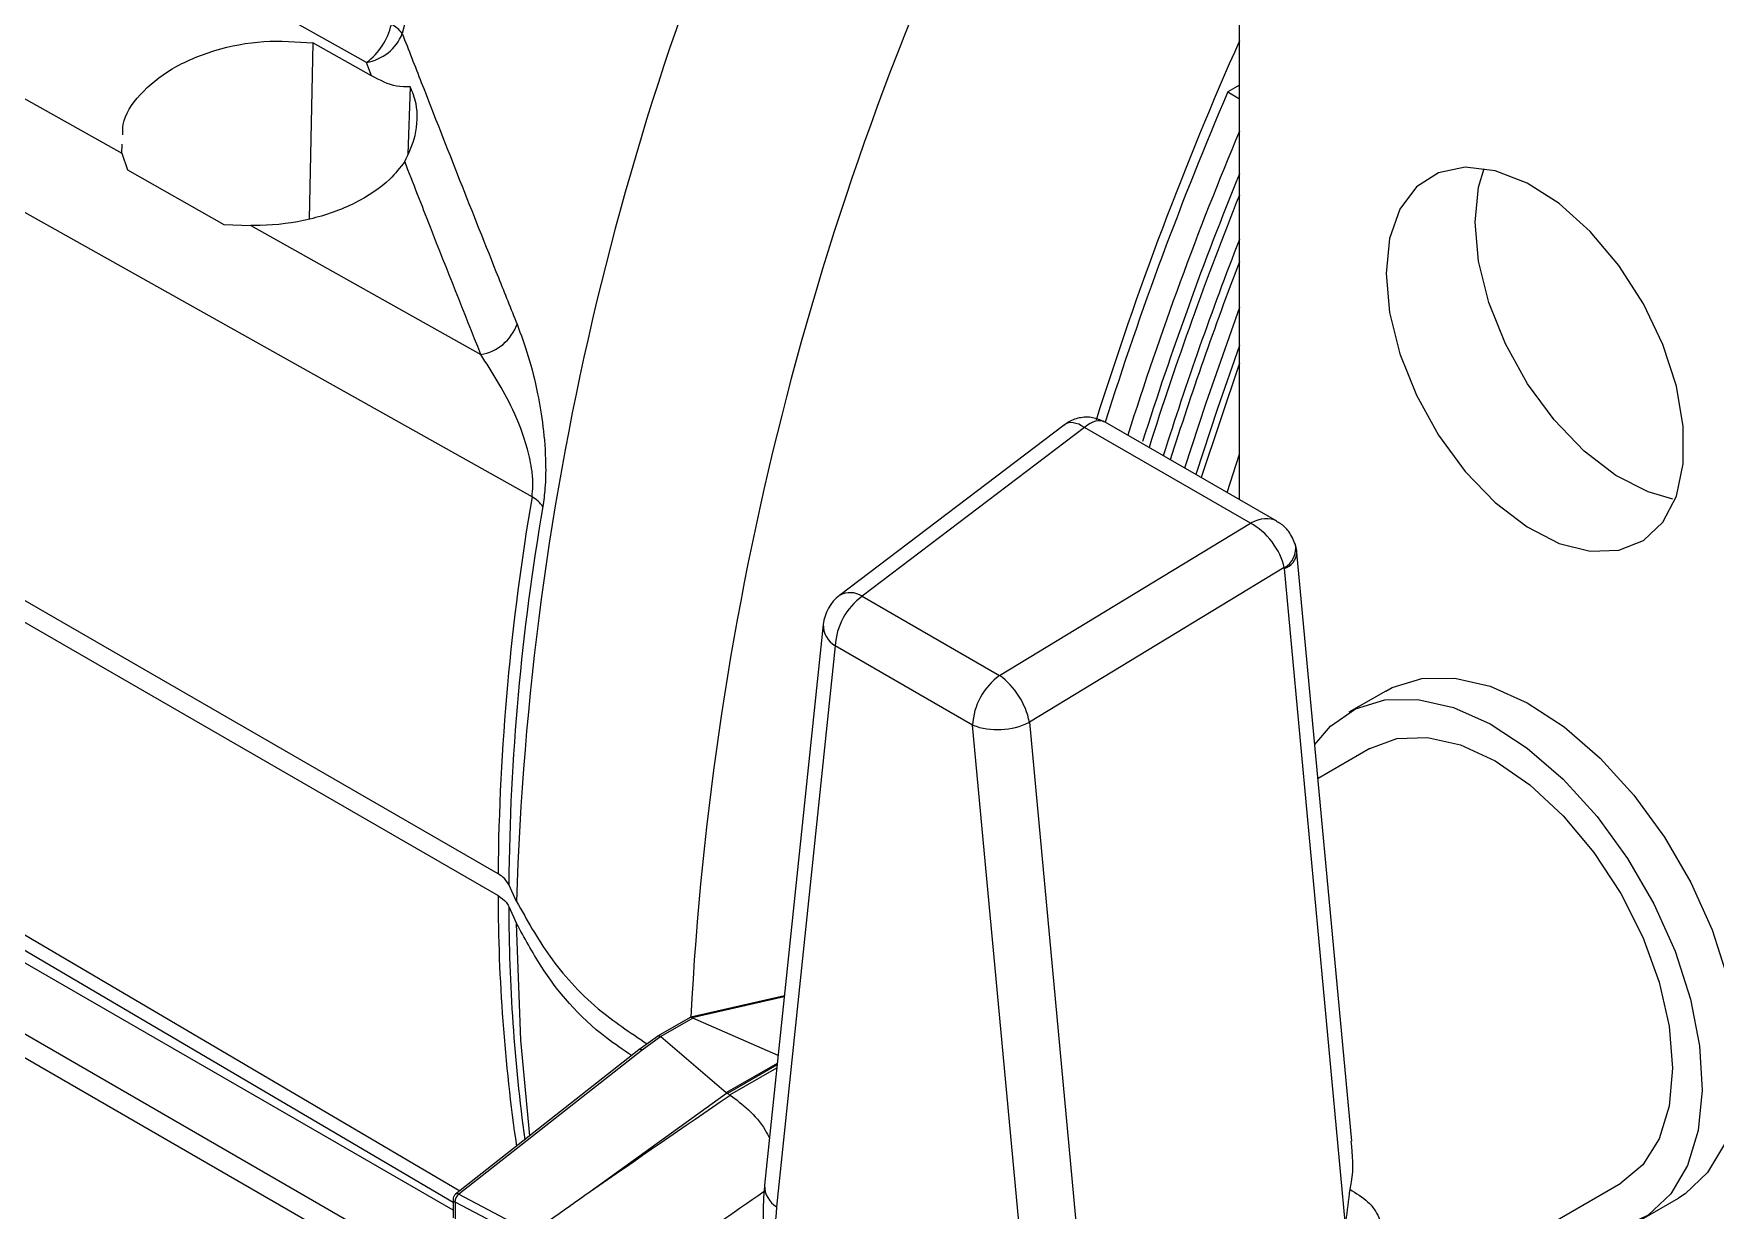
# Model space of a CAD drawing. Extents: x 7 to 113, y 1 to 87.
# Drawn here: x 75.532 to 78.046, y 6.909 to 8.668 of the extents above; entities that cross this region are included whole.
import ezdxf

# ---------------------------------------------------------------- set-up
doc = ezdxf.new("R2010")
doc.units = 0
doc.header["$MEASUREMENT"] = 0
doc.layers.add('OBJECT', color=7, linetype='CONTINUOUS')

msp = doc.modelspace()

# ---------------------------------------------------------------- linework, layer by layer
at = {"layer": 'OBJECT'}
for p, q in [((77.3347, 7.9713), (77.3347, 12.8697)), ((76.2265, 7.4123), (72.9145, 9.3243)), ((72.9145, 9.2916), (76.2265, 7.3796)), ((75.9499, 8.654), (75.9441, 8.3905)), ((76.0375, 8.6047), (75.9499, 8.654)), ((76.0375, 8.6047), (76.0297, 8.6248)), ((76.0952, 8.5885), (76.0915, 8.488)), ((77.3347, 8.5908), (77.3172, 8.5807)), ((77.3172, 8.5807), (77.3347, 8.5706)), ((75.6642, 8.4892), (75.6649, 8.5029)), ((75.6642, 8.4892), (75.6727, 8.4642)), ((76.1593, 6.9096), (73.4592, 8.4683)), ((75.6727, 8.4642), (75.8169, 8.3827)), ((75.8169, 8.3827), (75.8568, 8.3812)), ((75.8568, 8.3812), (76.2008, 8.1882)), ((73.4663, 8.358), (76.0762, 6.8513)), ((73.4903, 8.3088), (76.0404, 6.8367)), ((77.3347, 8.1754), (77.2775, 8.0043)), ((77.0731, 8.0834), (76.737, 7.8282)), ((77.1031, 8.0792), (76.7709, 7.8271)), ((77.3511, 7.9361), (77.1031, 8.0792)), ((77.3905, 7.9391), (77.1339, 8.0872)), ((77.3163, 7.9819), (77.3347, 8.0392)), ((76.9761, 7.7086), (77.3511, 7.9361)), ((77.4015, 7.8698), (77.0207, 7.6387)), ((77.4929, 6.8919), (77.4018, 7.8685)), ((77.5028, 7.0125), (77.4207, 7.8924)), ((76.7709, 7.8271), (76.9761, 7.7086)), ((76.7126, 7.785), (76.6249, 6.9467)), ((76.7306, 7.753), (76.6429, 6.9147)), ((76.9358, 7.6345), (76.7306, 7.753)), ((77.5535, 7.6854), (77.4983, 7.6536)), ((77.0235, 6.6949), (76.9358, 7.6345)), ((77.0207, 7.6387), (77.1084, 6.6991)), ((77.5296, 7.5995), (77.4522, 7.5548)), ((76.2543, 7.3709), (76.2426, 7.3962)), ((76.2426, 7.3636), (76.2543, 7.3382)), ((76.6545, 7.2299), (76.5149, 7.1981)), ((76.6544, 7.2284), (76.5168, 7.1971)), ((76.5148, 7.198), (76.4651, 7.1694)), ((76.5176, 7.1965), (76.4698, 7.1689)), ((76.6452, 7.1405), (76.5176, 7.1965)), ((76.4649, 7.1692), (76.437, 7.1491)), ((76.4696, 7.169), (76.4417, 7.1489)), ((76.4698, 7.1689), (76.5674, 7.0852)), ((76.4369, 7.1491), (76.1631, 6.9334)), ((76.4417, 7.1489), (76.1681, 6.9333)), ((76.5674, 7.0852), (76.644, 7.1294)), ((76.6437, 7.1267), (76.5694, 7.0838)), ((76.573, 7.0817), (76.6433, 7.1222)), ((76.3642, 6.9376), (76.5682, 7.0844)), ((76.5694, 7.0838), (76.573, 7.0817)), ((77.5007, 6.7168), (77.9046, 6.9499)), ((76.1593, 6.9255), (76.1593, 6.8981)), ((76.2484, 6.876), (76.1622, 6.9215)), ((76.1622, 6.9215), (76.1622, 6.8966)), ((76.1681, 6.9333), (76.2633, 6.8831)), ((77.9358, 6.8958), (77.991, 6.9276))]:
    msp.add_line(p, q, dxfattribs=at)
at = {"layer": 'OBJECT', "flags": 128}
for points in [[(76.0297, 8.6248), (75.1718, 9.1048), (74.2555, 9.6174), (73.113, 10.2567)], [(76.2773, 7.9755), (76.1119, 8.0683), (75.403, 8.4655), (72.9162, 9.8593)], [(73.3661, 9.7788), (73.9092, 9.474), (74.8242, 8.9605), (75.6642, 8.4892)], [(72.9162, 8.8526), (73.0934, 8.7483), (73.8021, 8.3312), (76.1695, 6.9384)], [(72.9395, 8.8146), (73.58, 8.438), (76.1593, 6.9216)], [(77.5539, 8.3093), (77.5591, 8.251), (77.5745, 8.1895), (77.5993, 8.1275), (77.6324, 8.068), (77.6723, 8.0137), (77.7171, 7.9673), (77.7646, 7.9309), (77.8127, 7.9061), (77.8591, 7.8942), (77.9016, 7.8957), (77.9384, 7.9105), (77.9675, 7.938), (77.9877, 7.9768), (77.9981, 8.0251), (77.9981, 8.0807), (77.9877, 8.141), (77.9675, 8.2032), (77.9384, 8.2643), (77.9016, 8.3215), (77.8591, 8.3721), (77.8127, 8.4138), (77.7646, 8.4446), (77.7171, 8.463), (77.6723, 8.4682), (77.6324, 8.46), (77.5993, 8.4388), (77.5745, 8.4055), (77.5591, 8.3616), (77.5539, 8.3093)], [(77.6868, 8.3861), (77.692, 8.4384), (77.7003, 8.4665)], [(77.9825, 7.9724), (77.9456, 7.9829), (77.8975, 8.0076), (77.85, 8.0441), (77.8052, 8.0905), (77.7654, 8.1447), (77.7323, 8.2042), (77.7074, 8.2662), (77.692, 8.3278), (77.6868, 8.3861)], [(77.3347, 8.2584), (77.2843, 8.1158), (77.2525, 8.0187)], [(77.3347, 8.202), (77.3012, 8.106), (77.2695, 8.009)], [(77.5535, 7.6854), (77.563, 7.6905), (77.6071, 7.704), (77.6565, 7.7047), (77.7095, 7.6926), (77.7646, 7.668), (77.82, 7.6319), (77.8738, 7.5853), (77.9243, 7.5298), (77.97, 7.4671), (78.0093, 7.3992), (78.041, 7.3283), (78.064, 7.2568), (78.0777, 7.1868), (78.0815, 7.1207), (78.0754, 7.0606), (78.0596, 7.0083), (78.0345, 6.9657), (78.001, 6.934), (77.991, 6.9276)], [(77.4475, 7.6055), (77.4706, 7.6328), (77.5079, 7.6587), (77.5519, 7.6721), (77.6013, 7.6728), (77.6544, 7.6607), (77.7095, 7.6362), (77.7648, 7.6001), (77.8186, 7.5535), (77.8692, 7.498), (77.9148, 7.4352), (77.9541, 7.3674), (77.9858, 7.2965), (78.0089, 7.2249), (78.0225, 7.155), (78.0264, 7.0889), (78.0203, 7.0287), (78.0044, 6.9765), (77.9793, 6.9339), (77.9458, 6.9022), (77.905, 6.8824), (77.8581, 6.8753), (77.8067, 6.8811), (77.7919, 6.8849)], [(77.5296, 7.5995), (77.5698, 7.6143), (77.6156, 7.6162), (77.6653, 7.6049), (77.7171, 7.5809), (77.7688, 7.5452), (77.8185, 7.499), (77.8644, 7.4443), (77.9046, 7.383), (77.9375, 7.3175), (77.9621, 7.2505), (77.9771, 7.1843), (77.9822, 7.1216), (77.9771, 7.0648), (77.9621, 7.0161), (77.9375, 6.9773), (77.9046, 6.9499), (77.9046, 6.9499)], [(76.274, 7.0207), (76.2605, 7.1634), (76.2543, 7.3382)]]:
    msp.add_lwpolyline(points, dxfattribs=at)
at = {"layer": 'OBJECT'}
for centre, radius, start, end in [((80.1475, 7.669), 4.185, 156.5781, 166.1907), ((80.6561, 7.2391), 4.4038, 154.7208, 178.2852), ((81.1569, 6.9568), 4.6485, 154.5679, 177.026), ((75.9713, 8.7039), 0.0983, 306.457, 346.9431), ((76.0447, 8.6386), 0.0486, 37.1605, 62.5644), ((76.018, 8.6945), 0.0706, 279.586, 337.9203), ((82.2319, 6.4818), 5.3586, 156.0477, 162.5304), ((82.2482, 6.4679), 5.3645, 156.8051, 162.4324), ((82.2704, 6.4522), 5.3522, 157.2472, 162.4326), ((82.2727, 6.4464), 5.3322, 157.83, 162.4049), ((82.274, 6.4435), 5.3225, 158.1267, 162.4396), ((82.278, 6.437), 5.3043, 158.7394, 162.4431), ((82.2799, 6.4338), 5.2952, 159.0516, 162.4449), ((76.1889, 8.2574), 0.0702, 279.7078, 340.1211), ((79.7366, 7.3797), 3.5102, 170.2277, 179.4687), ((76.2575, 7.9372), 0.0431, 33.4577, 62.6571), ((79.7617, 7.3637), 3.5193, 170.2276, 179.4695), ((77.3855, 7.8989), 0.0333, 298.8204, 9.89), ((77.3941, 7.894), 0.0266, 286.6496, 356.4984), ((76.7748, 7.7785), 0.0625, 127.2002, 174.0272), ((76.8276, 7.7482), 0.0971, 125.6894, 177.1988), ((76.753, 7.7999), 0.0325, 56.558, 119.5027), ((76.7489, 7.7843), 0.0363, 178.9147, 239.6843), ((77.0328, 7.6297), 0.0971, 125.6894, 177.1988), ((76.9095, 7.617), 0.1133, 11.0453, 53.988), ((76.9733, 7.7356), 0.1079, 249.6365, 296.0391), ((78.876, 7.3865), 2.6495, 180.1489, 188.2777), ((78.9151, 7.3711), 2.6726, 180.1609, 187.662), ((76.6612, 6.946), 0.0363, 178.9149, 239.6841), ((76.1693, 6.9255), 0.01, 128.2361, 180), ((76.1641, 6.9259), 0.00479, 184.1315, 246.5158), ((76.177, 6.9215), 0.0149, 127.0577, 180.0154), ((76.1656, 6.9293), 0.00473, 57.9081, 121.0621)]:
    msp.add_arc(centre, radius, start, end, dxfattribs=at)
for centre, major_axis, ratio, start_param, end_param in [((77.107, 8.0306), (-0.0325, 0.0537), 0.485137, 5.47967, 6.33384), ((77.107, 8.0306), (0.0254, 0.0574), 0.506157, 6.228841, 7.101425), ((77.3549, 7.8875), (0.0384, 0.0497), 0.6374, 0.087579, 0.958572), ((77.3549, 7.8875), (-0.0386, 0.0495), 0.561473, 3.966083, 5.418022), ((77.3961, 7.8656), (0.00344, 0.00667), 0.68298, 5.465482, 5.671606), ((76.5443, 7.2035), (0.0277, 0.0059), 0.181801, 3.247873, 3.388474), ((76.4704, 7.1609), (-0.00543, 0.00841), 0.541118, 5.523194, 6.31022), ((76.4123, 7.1274), (0.0576, 0.0414), 0.099986, 0.024246, 0.050426), ((76.4429, 7.1411), (-0.00602, 0.00799), 0.518549, 5.484768, 6.294577), ((77.9512, 9.9695), (13.5348, 9.6488), 0.094709, 4.527712, 4.543224), ((75.8778, 6.5866), (0.691, 0.4971), 0.099986, 0.011157, 0.024246), ((75.8783, 6.5868), (0.6943, 0.494), 0.104684, 0.047827, 0.060918), ((75.882, 6.5847), (0.6943, 0.494), 0.104684, 0.044487, 0.047827), ((76.951, 6.6964), (-0.2198, 0.3789), 0.577378, 0.66984, 0.896178)]:
    msp.add_ellipse(centre, major_axis=major_axis, ratio=ratio, start_param=start_param, end_param=end_param, dxfattribs=at)
for points, knots in [([(75.6655, 8.5167), (75.6655, 8.5219), (75.6653, 8.5424), (75.6894, 8.578), (75.7365, 8.617), (75.8017, 8.6448), (75.8764, 8.6594), (75.9255, 8.6558), (75.9499, 8.654)], [0, 0, 0, 0, 0.062375, 0.249368, 0.436897, 0.624938, 0.813071, 1, 1, 1, 1]), ([(76.0834, 8.6679), (76.0929, 8.6436), (76.1402, 8.522), (76.1975, 8.3772), (76.2457, 8.2568), (76.255, 8.2336)], [0, 0, 0, 0, 0.167872, 0.839364, 1, 1, 1, 1]), ([(76.0952, 8.5885), (76.0885, 8.5884), (76.0703, 8.588), (76.0502, 8.5982), (76.0375, 8.6047)], [0, 0, 0, 0, 0.372319, 1, 1, 1, 1]), ([(76.0871, 8.4767), (76.0931, 8.4893), (76.1057, 8.5157), (76.1072, 8.5606), (76.0987, 8.5805), (76.0952, 8.5885)], [0, 0, 0, 0, 0.350763, 0.739166, 1, 1, 1, 1]), ([(76.0871, 8.4767), (76.0801, 8.4678), (76.062, 8.4444), (76.0143, 8.4126), (75.9463, 8.3882), (75.8909, 8.381), (75.8615, 8.3812), (75.8568, 8.3812)], [0, 0, 0, 0, 0.162696, 0.424831, 0.687546, 0.950209, 1, 1, 1, 1]), ([(76.2008, 8.1882), (76.1756, 8.2517), (76.1374, 8.3478), (76.0998, 8.4441), (76.0871, 8.4767)], [0, 0, 0, 0, 0.660515, 1, 1, 1, 1]), ([(76.255, 8.2336), (76.2607, 8.2181), (76.2722, 8.1873), (76.2852, 8.1354), (76.2943, 8.0813), (76.2982, 8.0325), (76.2975, 7.9903), (76.2947, 7.97), (76.2935, 7.961)], [0, 0, 0, 0, 0.227374, 0.454238, 0.628217, 0.803357, 0.912623, 1, 1, 1, 1]), ([(76.2773, 7.9755), (76.2779, 7.981), (76.2794, 7.9932), (76.2772, 8.0186), (76.2682, 8.0593), (76.2433, 8.1225), (76.2174, 8.1626), (76.2008, 8.1882)], [0, 0, 0, 0, 0.062412, 0.139208, 0.265335, 0.530913, 1, 1, 1, 1]), ([(77.1338, 8.087), (77.1286, 8.0895), (77.1172, 8.095), (77.0979, 8.0949), (77.0823, 8.0903), (77.0753, 8.0845), (77.0733, 8.0828)], [0, 0, 0, 0, 0.2694046, 0.577532, 0.8773114, 1, 1, 1, 1]), ([(77.4183, 7.9045), (77.4154, 7.9112), (77.4102, 7.9231), (77.3991, 7.9343), (77.392, 7.9378), (77.39, 7.9387)], [0, 0, 0, 0, 0.476312, 0.856217, 1, 1, 1, 1]), ([(77.4207, 7.8924), (77.4206, 7.8933), (77.4202, 7.8975), (77.4191, 7.9015), (77.4183, 7.9045)], [0, 0, 0, 0, 0.238062, 1, 1, 1, 1]), ([(76.2426, 7.3962), (76.2402, 7.4001), (76.2364, 7.406), (76.2291, 7.4106), (76.2265, 7.4123)], [0, 0, 0, 0, 0.643557, 1, 1, 1, 1]), ([(76.2265, 7.3796), (76.231, 7.3765), (76.2381, 7.3717), (76.2414, 7.3657), (76.2426, 7.3636)], [0, 0, 0, 0, 0.643567, 1, 1, 1, 1]), ([(76.2543, 7.3709), (76.2696, 7.3434), (76.3006, 7.2876), (76.365, 7.2147), (76.4239, 7.1751), (76.4493, 7.158)], [0, 0, 0, 0, 0.357176, 0.722761, 1, 1, 1, 1]), ([(76.4262, 7.1406), (76.4134, 7.1493), (76.3551, 7.1887), (76.2983, 7.2569), (76.2659, 7.3169), (76.2543, 7.3382)], [0, 0, 0, 0, 0.152917, 0.697716, 1, 1, 1, 1]), ([(76.5148, 7.198), (76.5149, 7.198), (76.5149, 7.1982), (76.5158, 7.198), (76.5166, 7.1973), (76.5168, 7.1971)], [0, 0, 0, 0, 0.116856, 0.672284, 1, 1, 1, 1]), ([(76.5733, 7.0815), (76.5826, 7.0747), (76.601, 7.0612), (76.6219, 7.0371), (76.6302, 7.0213), (76.6323, 7.0172)], [0, 0, 0, 0, 0.427915, 0.855824, 1, 1, 1, 1]), ([(77.5014, 7.0125), (77.5033, 6.9921), (77.5056, 6.9679), (77.5004, 6.9444), (77.4996, 6.9407)], [0, 0, 0, 0, 0.843835, 1, 1, 1, 1]), ([(75.8582, 6.5818), (75.8623, 6.5846), (75.8828, 6.5989), (75.9688, 6.6588), (76.1341, 6.7742), (76.2815, 6.8789), (76.3642, 6.9376)], [0, 0, 0, 0, 0.024148, 0.120739, 0.507103, 1, 1, 1, 1]), ([(76.6249, 6.9467), (76.6242, 6.9392), (76.6215, 6.9093), (76.6234, 6.8775), (76.6248, 6.8537)], [0, 0, 0, 0, 0.251372, 1, 1, 1, 1]), ([(77.4996, 6.9407), (77.4977, 6.9246), (77.4957, 6.9082), (77.493, 6.8922), (77.4929, 6.8919)], [0, 0, 0, 0, 0.982725, 1, 1, 1, 1]), ([(77.4996, 6.9407), (77.5092, 6.935), (77.5241, 6.9262), (77.5405, 6.906), (77.5497, 6.8826), (77.5479, 6.8538), (77.5344, 6.8157), (77.5156, 6.7886), (77.5003, 6.7705), (77.4996, 6.7697)], [0, 0, 0, 0, 0.190458, 0.293194, 0.446601, 0.600718, 0.707922, 0.98553, 1, 1, 1, 1]), ([(76.6242, 6.9373), (76.5772, 6.9046), (76.489, 6.8431), (76.4006, 6.7817), (76.3592, 6.7529)], [0, 0, 0, 0, 0.5319324, 1, 1, 1, 1])]:
    msp.add_open_spline(points, degree=3, knots=knots, dxfattribs=at)

doc.saveas('drawing.dxf')
